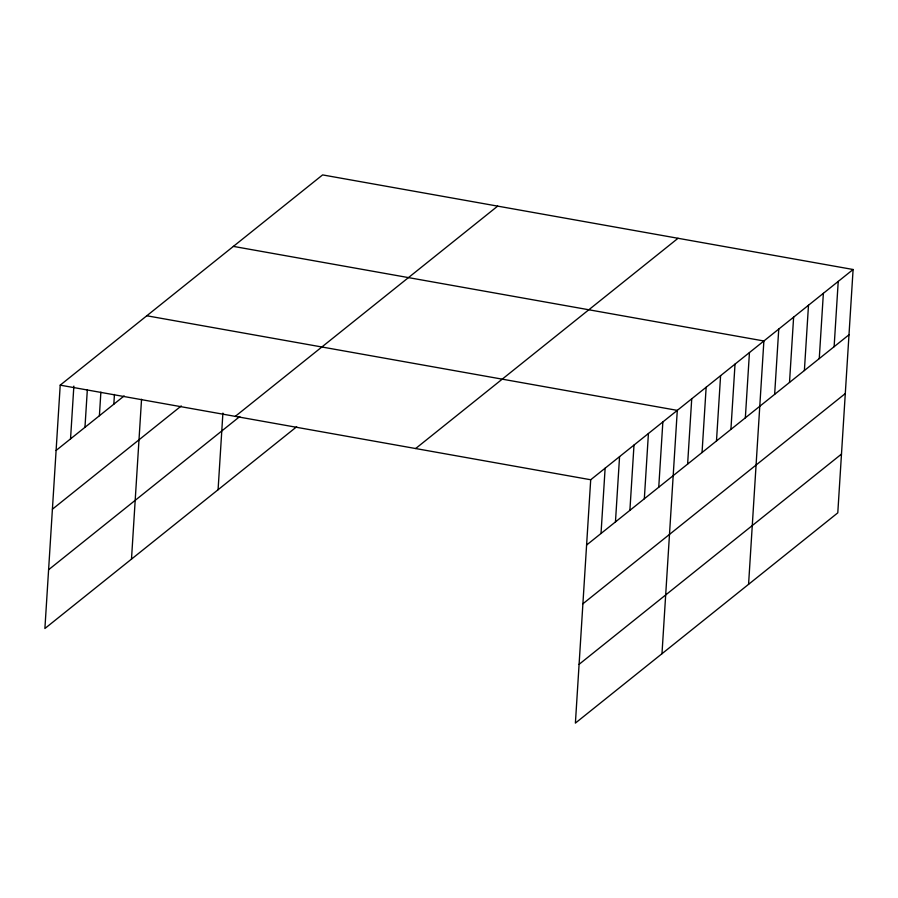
<?xml version="1.0" encoding="UTF-8"?>
<svg xmlns="http://www.w3.org/2000/svg" width="898" height="898" viewBox="0 0 898 898"><rect width="100%" height="100%" fill="white"/><g stroke="black" fill="none" stroke-linecap="round" stroke-linejoin="round"><path stroke-width="1.35" d="M853.1 269.501L590.704 479.757L575.394 723.092L837.789 512.848L853.1 269.501L322.606 174.908L60.211 385.152L44.9 628.499L296.677 426.763M70.538 438.886L73.861 386.095M84.962 427.325L87.331 389.811M99.397 415.752L100.879 392.145M113.833 404.19L114.439 394.469M131.49 559.117L141.547 399.251M218.079 489.736L222.906 413.091M601.02 533.479L605.129 468.184M615.456 521.918L619.564 456.622M629.891 510.345L633.999 445.06M644.326 498.783L648.423 433.498M658.75 487.221L662.859 421.937M661.983 653.71L677.294 410.375L146.801 315.77M687.621 464.098L691.729 398.802M702.045 452.536L706.154 387.24M716.481 440.963L720.589 375.678M730.916 429.401L735.024 364.117M745.34 417.839L749.448 352.555M748.573 584.329L763.884 340.982L233.39 246.389M774.648 394.357L778.757 329.072M789.51 382.447L793.619 317.162M804.384 370.537L808.492 305.241M819.257 358.616L823.365 293.332M834.119 346.707L838.227 281.411M56.103 450.448L124.137 395.928M52.41 509.2L181.261 405.952M235.276 416.369L497.672 206.125M48.593 569.736L239.833 416.504M415.639 448.54L678.035 238.284M586.596 545.041L848.992 334.786M582.892 603.793L845.299 393.549M579.087 664.34L841.482 454.085M60.211 385.152L590.704 479.757"/></g></svg>
